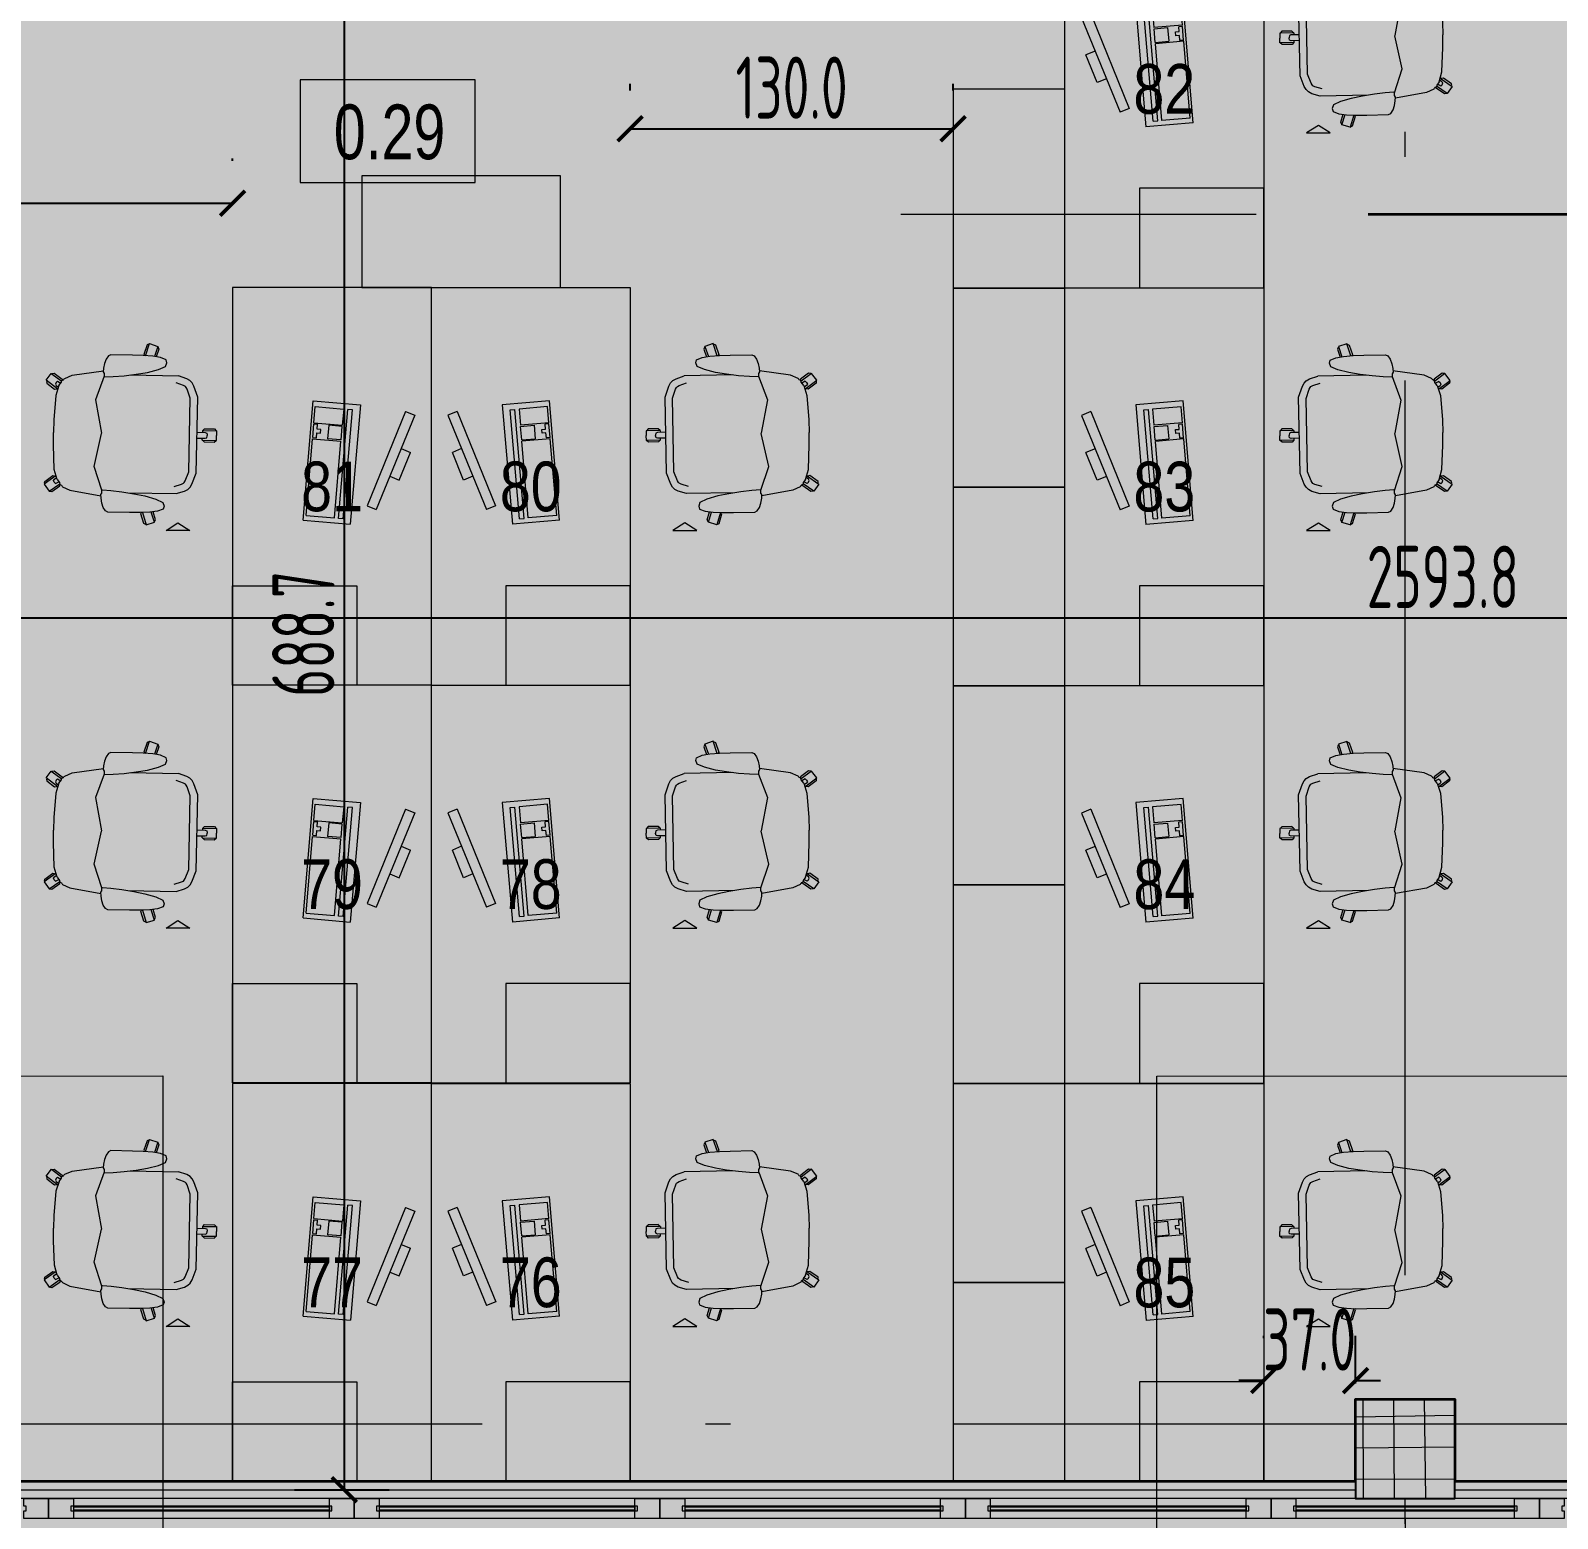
# Model space of a CAD drawing. Extents: x 6529560 to 6558080, y 5579316 to 5588131.
# Drawn here: x 6543835.77 to 6543841.91, y 5579604.15 to 5579610.13 of the extents above; entities that cross this region are included whole.
import ezdxf
from ezdxf.enums import TextEntityAlignment as Align

# ---------------------------------------------------------------- set-up
doc = ezdxf.new("R2010")
doc.units = 0
doc.header["$MEASUREMENT"] = 0
doc.header["$PDSIZE"] = -5
doc.linetypes.add('ACAD_ISO10W100', pattern=[18, 12, -3, 0, -3])
doc.linetypes.add('GR_SOLID', pattern=[0])
doc.layers.get('0').update_dxf_attribs({"color": 2, "linetype": 'CONTINUOUS', "lineweight": 5})
doc.layers.get('Defpoints').update_dxf_attribs({"linetype": 'CONTINUOUS'})
for name, color, linetype, lineweight in [('arch_drzwi i okna', 4, 'CONTINUOUS', 15), ('arch_drzwi i okna_znaczniki', 130, 'CONTINUOUS', 9), ('arch_fundamenty na rzucie', 3, 'CONTINUOUS', 15), ('arch_meble', 5, 'GR_SOLID', 13), ('arch_opisy', 20, 'CONTINUOUS', 13), ('arch_osie', 181, 'CONTINUOUS', 5), ('arch_powierzchnia', 6, 'CONTINUOUS', 35), ('arch_sciany dzialowe cienkie na hali', 52, 'CONTINUOUS', 15), ('arch_slupy wypelnienie', 9, 'CONTINUOUS', 13), ('arch_słupy', 8, 'CONTINUOUS', 25), ('arch_wymiary', 2, 'CONTINUOUS', 13), ('AUSSENMASSE_N3', 7, 'GR_SOLID', 18), ('Szatnia ver poz', 2, 'CONTINUOUS', 5)]:
    doc.layers.add(name, color=color, linetype=linetype, lineweight=lineweight)
doc.styles.add('ISO8', font='iso8.shx', dxfattribs={"width": 0.7})
doc.styles.add('ROMANS', font='romans.shx', dxfattribs={"width": 0.8})
doc.styles.get("Standard").update_dxf_attribs({"font": 'arial.ttf', "width": 0.75})
doc.dimstyles.new('biura', dxfattribs={"dimtxt": 0.25, "dimasz": 0.1, "dimexe": 0.18, "dimexo": 0.0625, "dimgap": 0.04, "dimtad": 1, "dimdec": 1, "dimlfac": 100, "dimzin": 0, "dimdsep": 46, "dimtxsty": 'ISO8', "dimblk": 'ARCHTICK', "dimcen": 0.09, "dimadec": 0, "dimazin": 0, "dimtfac": 1, "dimtdec": 1, "dimtix": 1, "dimtofl": 0, "dimtmove": 0, "dimatfit": 3, "dimldrblk": 'ARCHTICK', "dimfxl": 0.2, "dimfxlon": 1, "dimtolj": 1, "dimtzin": 0, "dimarcsym": 0})
doc.dimstyles.new('D-GB-50', dxfattribs={"dimscale": 50, "dimtxt": 2.5, "dimasz": 2.5, "dimexe": 1, "dimexo": 2, "dimtad": 1, "dimdec": 0, "dimtxsty": 'ROMANS', "dimblk": 'OBLIQUE', "dimcen": 2.5, "dimdle": 1, "dimclrd": 256, "dimclre": 256, "dimclrt": 2, "dimadec": 0, "dimazin": 0, "dimtfac": 1, "dimtdec": 0, "dimtix": 1, "dimtmove": 2, "dimatfit": 3, "dimfxl": 1, "dimarcsym": 0})

# ---------------------------------------------------------------- blocks, each defined once
blk = doc.blocks.new('_ArchTick')
at = {"color": 0, "linetype": 'ByBlock', "const_width": 0.15}
blk.add_lwpolyline([(-0.5, -0.5), (0.5, 0.5)], dxfattribs=at)
blk = doc.blocks.new('*D310')
at = {"layer": 'arch_wymiary', "color": 0, "lineweight": -2, "transparency": 16777216}
for p, q in [((6543827.192875235, 5579607.970471005), (6543827.192875235, 5579607.590605515)), ((6543827.192875235, 5579607.770605515), (6543853.130964991, 5579607.770605515)), ((6543853.130964991, 5579607.659708121), (6543853.130964991, 5579607.590605515))]:
    blk.add_line(p, q, dxfattribs=at)
at = {"layer": 'Defpoints', "color": 0, "transparency": 16777216}
for p in [(6543827.192875235, 5579608.975338637, -0.0368538669921055), (6543853.130964991, 5579608.941026988, 7.30224248731832), (6543853.130964991, 5579607.770605515)]:
    blk.add_point(p, dxfattribs=at)
at = {"layer": 'arch_wymiary', "color": 0, "lineweight": -2, "transparency": 16777216, "xscale": 0.1, "yscale": 0.1, "zscale": 0.1, "rotation": 180}
blk.add_blockref('_ArchTick', (6543827.192875235, 5579607.770605515), dxfattribs=at)
at = {"layer": 'arch_wymiary', "color": 0, "lineweight": -2, "transparency": 16777216, "xscale": 0.1, "yscale": 0.1, "zscale": 0.1}
blk.add_blockref('_ArchTick', (6543853.130964991, 5579607.770605515), dxfattribs=at)
at = {"layer": 'arch_wymiary', "color": 0, "transparency": 16777216, "insert": (6543841.451026011, 5579607.935605515), "char_height": 0.25, "attachment_point": 5, "style": 'ISO8'}
blk.add_mtext('\\A1;2593.8', dxfattribs=at)
blk = doc.blocks.new('*D428')
at = {"layer": 'arch_wymiary', "color": 0, "lineweight": -2, "transparency": 16777216}
for p, q in [((6543839.529701873, 5579602.167649211), (6543839.529701873, 5579601.78764921)), ((6543840.759701859, 5579602.167649211), (6543840.759701859, 5579601.78764921)), ((6543839.529701873, 5579601.967649211), (6543840.759701859, 5579601.967649211))]:
    blk.add_line(p, q, dxfattribs=at)
at = {"layer": 'Defpoints', "color": 0, "transparency": 16777216}
for p in [(6543840.759701859, 5579604.18763976), (6543839.529701873, 5579604.147639139), (6543840.759701859, 5579601.967649211)]:
    blk.add_point(p, dxfattribs=at)
at = {"layer": 'arch_wymiary', "color": 0, "lineweight": -2, "transparency": 16777216, "xscale": 0.1, "yscale": 0.1, "zscale": 0.1, "rotation": 180}
blk.add_blockref('_ArchTick', (6543839.529701873, 5579601.967649211), dxfattribs=at)
at = {"layer": 'arch_wymiary', "color": 0, "lineweight": -2, "transparency": 16777216, "xscale": 0.1, "yscale": 0.1, "zscale": 0.1}
blk.add_blockref('_ArchTick', (6543840.759701859, 5579601.967649211), dxfattribs=at)
at = {"layer": 'arch_wymiary', "color": 0, "transparency": 16777216, "insert": (6543840.144701866, 5579602.132649211), "char_height": 0.25, "attachment_point": 5, "style": 'ISO8'}
blk.add_mtext('\\A1;123.0', dxfattribs=at)
blk = doc.blocks.new('*D429')
at = {"layer": 'arch_wymiary', "color": 0, "lineweight": -2, "transparency": 16777216}
for p, q in [((6543840.759701859, 5579602.167649211), (6543840.759701859, 5579601.78764921)), ((6543841.839701989, 5579602.167649211), (6543841.839701989, 5579601.78764921)), ((6543840.759701859, 5579601.967649211), (6543841.839701989, 5579601.967649211))]:
    blk.add_line(p, q, dxfattribs=at)
at = {"layer": 'Defpoints', "color": 0, "transparency": 16777216}
for p in [(6543840.759701859, 5579604.18763976), (6543841.839701989, 5579604.147639758), (6543841.839701989, 5579601.967649211)]:
    blk.add_point(p, dxfattribs=at)
at = {"layer": 'arch_wymiary', "color": 0, "lineweight": -2, "transparency": 16777216, "xscale": 0.1, "yscale": 0.1, "zscale": 0.1, "rotation": 180}
blk.add_blockref('_ArchTick', (6543840.759701859, 5579601.967649211), dxfattribs=at)
at = {"layer": 'arch_wymiary', "color": 0, "lineweight": -2, "transparency": 16777216, "xscale": 0.1, "yscale": 0.1, "zscale": 0.1}
blk.add_blockref('_ArchTick', (6543841.839701989, 5579601.967649211), dxfattribs=at)
at = {"layer": 'arch_wymiary', "color": 0, "transparency": 16777216, "insert": (6543841.299701925, 5579602.132649211), "char_height": 0.25, "attachment_point": 5, "style": 'ISO8'}
blk.add_mtext('\\A1;108.0', dxfattribs=at)
blk = doc.blocks.new('_OBLIQUE')
at = {"color": 0, "linetype": 'ByBlock', "lineweight": -2}
blk.add_line((-0.5, -0.5), (0.5, 0.5), dxfattribs=at)
blk = doc.blocks.new('biurko dostawka')
at = {"layer": 'arch_meble', "color": 0}
for p, q in [((6555863.256439447, 5577522.728014947, 7.302242487318267), (6555703.256470323, 5577522.728014947, 7.302242487318267)), ((6555703.256470323, 5577522.728014947, 7.302242487318267), (6555703.256470442, 5577442.728014946, 7.302242487318267)), ((6555863.256439447, 5577522.728014947, 7.302242487318267), (6555863.256439447, 5577442.728028178, 7.302242487318267)), ((6555753.107601405, 5577512.351674795, 7.302242487318267), (6555754.618423462, 5577516.055377961, 7.302242487318267)), ((6555754.618423462, 5577516.055377961, 7.302242487318267), (6555792.600824475, 5577500.561519265, 7.302242487318267)), ((6555768.050377608, 5577510.576187729, 7.302242487318267), (6555769.561199666, 5577514.279890776, 7.302242487318267)), ((6555780.679692626, 5577509.744412422, 7.302242487318267), (6555769.561199666, 5577514.279890776, 7.302242487318267)), ((6555753.107601405, 5577512.351674795, 7.302242487318267), (6555791.090002299, 5577496.8578161, 7.302242487318267)), ((6555779.168870449, 5577506.040709257, 7.302242487318267), (6555780.679692626, 5577509.744412422, 7.302242487318267)), ((6555791.090002299, 5577496.8578161, 7.302242487318267), (6555792.600824475, 5577500.561519265, 7.302242487318267)), ((6555748.804199457, 5577475.201965809, 7.302242487318267), (6555750.415761829, 5577494.183677197, 7.302242487318267)), ((6555750.415761829, 5577494.183677197, 7.302242487318267), (6555798.502763987, 5577490.101052642, 7.302242487318267)), ((6555752.412526011, 5577490.987400413, 7.302242487318267), (6555752.2543391, 5577489.124203323, 7.302242487318267)), ((6555796.096611977, 5577485.401959657, 7.302242487318267), (6555752.2543391, 5577489.124203323, 7.302242487318267)), ((6555796.254798889, 5577487.265156746, 7.302242487318267), (6555752.412526011, 5577490.987400413, 7.302242487318267)), ((6555796.891201615, 5577471.119341254, 7.302242487318267), (6555798.502763987, 5577490.101052642, 7.302242487318267)), ((6555751.140694499, 5577476.007193089, 7.302242487318267), (6555752.111227154, 5577487.438567638, 7.302242487318267)), ((6555752.111227154, 5577487.438567638, 7.302242487318267), (6555758.587926507, 5577486.88869071, 7.302242487318267)), ((6555757.617393851, 5577475.457316279, 7.302242487318267), (6555758.587926507, 5577486.88869071, 7.302242487318267)), ((6555759.086134314, 5577486.846392631, 7.302242487318267), (6555758.62318027, 5577481.393509865, 7.302242487318267)), ((6555764.566418409, 5577486.381112098, 7.302242487318267), (6555759.086134314, 5577486.846392631, 7.302242487318267)), ((6555764.094093323, 5577474.907439231, 7.302242487318267), (6555765.064625979, 5577486.338813781, 7.302242487318267)), ((6555764.566418409, 5577486.381112098, 7.302242487318267), (6555764.103464365, 5577480.928229332, 7.302242487318267)), ((6555795.953500152, 5577483.716323853, 7.302242487318267), (6555765.064625979, 5577486.338813781, 7.302242487318267)), ((6555794.982967377, 5577472.284949421, 7.302242487318267), (6555795.953500152, 5577483.716323853, 7.302242487318267)), ((6555796.254798889, 5577487.265156746, 7.302242487318267), (6555796.096611977, 5577485.401959657, 7.302242487318267)), ((6555758.115601539, 5577475.415018081, 7.302242487318267), (6555758.242496253, 5577476.909641027, 7.302242487318267)), ((6555760.235326886, 5577476.740448117, 7.302242487318267), (6555758.242496253, 5577476.909641027, 7.302242487318267)), ((6555758.62318027, 5577481.393509865, 7.302242487318267), (6555764.103464365, 5577480.928229332, 7.302242487318267)), ((6555760.362221479, 5577478.235071182, 7.302242487318267), (6555760.235326886, 5577476.740448117, 7.302242487318267)), ((6555761.856844425, 5577478.108176351, 7.302242487318267), (6555760.362221479, 5577478.235071182, 7.302242487318267)), ((6555761.729949832, 5577476.613553405, 7.302242487318267), (6555761.856844425, 5577478.108176351, 7.302242487318267)), ((6555763.722780347, 5577476.444360495, 7.302242487318267), (6555761.729949832, 5577476.613553405, 7.302242487318267)), ((6555763.595885754, 5577474.949737548, 7.302242487318267), (6555763.722780347, 5577476.444360495, 7.302242487318267)), ((6555796.891201615, 5577471.119341254, 7.302242487318267), (6555748.804199457, 5577475.201965809, 7.302242487318267)), ((6555757.617393851, 5577475.457316279, 7.302242487318267), (6555751.140694499, 5577476.007193089, 7.302242487318267)), ((6555763.595885754, 5577474.949737548, 7.302242487318267), (6555758.115601539, 5577475.415018081, 7.302242487318267)), ((6555794.982967377, 5577472.284949421, 7.302242487318267), (6555764.094093323, 5577474.907439231, 7.302242487318267)), ((6555703.256470442, 5577442.728014946, 7.302242487318267), (6555863.256439447, 5577442.728028178, 7.302242487318267)), ((6555760.018493534, 5577431.441066742, 7.302242487318267), (6555760.097313404, 5577435.440290094, 7.302242487318267)), ((6555760.097313404, 5577435.440290094, 7.302242487318267), (6555760.841556311, 5577436.155763627, 7.302242487318267)), ((6555760.731602669, 5577430.576847076, 7.302242487318267), (6555760.843980074, 5577436.278739691, 7.302242487318267)), ((6555760.843980074, 5577436.278739691, 7.302242487318267), (6555762.788203359, 5577436.240421295, 7.302242487318267)), ((6555764.732426524, 5577436.202103018, 7.302242487318267), (6555762.788203359, 5577436.240421295, 7.302242487318267)), ((6555764.620049119, 5577430.500210286, 7.302242487318267), (6555764.732426524, 5577436.202103018, 7.302242487318267)), ((6555765.445476533, 5577435.334884047, 7.302242487318267), (6555764.73000288, 5577436.079126835, 7.302242487318267)), ((6555765.366656542, 5577431.335660697, 7.302242487318267), (6555765.445476533, 5577435.334884047, 7.302242487318267)), ((6555742.886647582, 5577427.151816725, 7.302242487318267), (6555741.622958779, 5577426.469585181, 7.302242487318267)), ((6555747.288681507, 5577428.683371902, 7.302242487318267), (6555742.886647582, 5577427.151816725, 7.302242487318267)), ((6555777.977923274, 5577428.078523277, 7.302242487318267), (6555747.288681507, 5577428.683371902, 7.302242487318267)), ((6555760.733967185, 5577430.696823835, 7.302242487318267), (6555760.018493534, 5577431.441066742, 7.302242487318267)), ((6555760.731602669, 5577430.576847076, 7.302242487318267), (6555761.515450358, 5577430.561398386, 7.302242487318267)), ((6555761.472926974, 5577428.403817296, 7.302242487318267), (6555761.538800716, 5577431.746168256, 7.302242487318267)), ((6555761.538800716, 5577431.746168256, 7.302242487318267), (6555761.768364668, 5577432.330758214, 7.302242487318267)), ((6555761.768364668, 5577432.330758214, 7.302242487318267), (6555762.524120211, 5577432.513901471, 7.302242487318267)), ((6555762.524120211, 5577432.513901471, 7.302242487318267), (6555762.714684009, 5577432.510145784, 7.302242487318267)), ((6555762.905247807, 5577432.506389856, 7.302242487318267), (6555762.714684009, 5577432.510145784, 7.302242487318267)), ((6555763.653200268, 5577432.293610216, 7.302242487318267), (6555762.905247807, 5577432.506389856, 7.302242487318267)), ((6555763.859551668, 5577431.700428962, 7.302242487318267), (6555763.653200268, 5577432.293610216, 7.302242487318267)), ((6555763.793677925, 5577428.358078003, 7.302242487318267), (6555763.859551668, 5577431.700428962, 7.302242487318267)), ((6555764.620049119, 5577430.500210286, 7.302242487318267), (6555763.83620131, 5577430.515658975, 7.302242487318267)), ((6555764.622413635, 5577430.620187044, 7.302242487318267), (6555765.366656542, 5577431.335660697, 7.302242487318267)), ((6555782.316191912, 5577426.374706983, 7.302242487318267), (6555777.977923274, 5577428.078523277, 7.302242487318267)), ((6555738.406062841, 5577401.538263321, 7.302242487318267), (6555738.788750886, 5577420.955362558, 7.302242487318267)), ((6555739.902613043, 5577424.236050844, 7.302242487318267), (6555738.788750886, 5577420.955362558, 7.302242487318267)), ((6555740.690106392, 5577425.572792888, 7.302242487318267), (6555739.902613043, 5577424.236050844, 7.302242487318267)), ((6555741.622958779, 5577426.469585181, 7.302242487318267), (6555740.690106392, 5577425.572792888, 7.302242487318267)), ((6555742.636512637, 5577422.982747196, 7.302242487318267), (6555741.621616244, 5577419.993545532, 7.302242487318267)), ((6555743.059391499, 5577423.700569153, 7.302242487318267), (6555742.636512637, 5577422.982747196, 7.302242487318267)), ((6555743.402648211, 5577424.030557036, 7.302242487318267), (6555743.059391499, 5577423.700569153, 7.302242487318267)), ((6555744.09654963, 5577424.405175686, 7.302242487318267), (6555743.402648211, 5577424.030557036, 7.302242487318267)), ((6555747.765568971, 5577425.681700588, 7.302242487318267), (6555744.09654963, 5577424.405175686, 7.302242487318267)), ((6555777.383133412, 5577425.097973466, 7.302242487318267), (6555747.765568971, 5577425.681700588, 7.302242487318267)), ((6555780.999005317, 5577423.677871943, 7.302242487318267), (6555777.383133412, 5577425.097973466, 7.302242487318267)), ((6555781.677607058, 5577423.276202798, 7.302242487318267), (6555780.999005317, 5577423.677871943, 7.302242487318267)), ((6555782.007594943, 5577422.932946086, 7.302242487318267), (6555781.677607058, 5577423.276202798, 7.302242487318267)), ((6555782.401861549, 5577422.199019194, 7.302242487318267), (6555782.007594943, 5577422.932946086, 7.302242487318267)), ((6555783.552017808, 5577425.643213033, 7.302242487318267), (6555782.316191912, 5577426.374706983, 7.302242487318267)), ((6555783.298188329, 5577419.172149658, 7.302242487318267), (6555782.401861549, 5577422.199019194, 7.302242487318267)), ((6555784.448810101, 5577424.710360646, 7.302242487318267), (6555783.552017808, 5577425.643213033, 7.302242487318267)), ((6555785.183021188, 5577423.343627692, 7.302242487318267), (6555784.448810101, 5577424.710360646, 7.302242487318267)), ((6555786.166751623, 5577420.021598221, 7.302242487318267), (6555785.183021188, 5577423.343627692, 7.302242487318267)), ((6555797.960509419, 5577420.72796905, 7.302242487318267), (6555800.979925633, 5577425.518016219, 7.302242487318267)), ((6555800.979925752, 5577415.937922, 7.302242487318267), (6555797.960509419, 5577420.72796905, 7.302242487318267)), ((6555800.979925633, 5577425.518016219, 7.302242487318267), (6555800.979925752, 5577415.937922, 7.302242487318267)), ((6555732.385558248, 5577415.984572172, 7.302242487318267), (6555731.438417077, 5577413.753802537, 7.302242487318267)), ((6555733.582317233, 5577416.26504445, 7.302242487318267), (6555732.385558248, 5577415.984572172, 7.302242487318267)), ((6555735.019454598, 5577415.699615955, 7.302242487318267), (6555733.582317233, 5577416.26504445, 7.302242487318267)), ((6555736.258674502, 5577412.856645107, 7.302242487318267), (6555735.019454598, 5577415.699615955, 7.302242487318267)), ((6555785.784063697, 5577400.604499102, 7.302242487318267), (6555786.166751623, 5577420.021598221, 7.302242487318267)), ((6555788.375755072, 5577411.829479337, 7.302242487318267), (6555789.726032138, 5577414.621414185, 7.302242487318267)), ((6555789.726032138, 5577414.621414185, 7.302242487318267), (6555791.184332609, 5577415.129777074, 7.302242487318267)), ((6555791.184332609, 5577415.129777074, 7.302242487318267), (6555792.369111061, 5577414.802367449, 7.302242487318267)), ((6555792.369111061, 5577414.802367449, 7.302242487318267), (6555793.227619171, 5577412.536010504, 7.302242487318267)), ((6555725.773177146, 5577409.33157742, 7.302242487318267), (6555726.9195652, 5577412.638629913, 7.302242487318267)), ((6555730.654754162, 5577407.638057231, 7.302242487318267), (6555725.773177146, 5577409.33157742, 7.302242487318267)), ((6555725.888512492, 5577409.291565181, 7.302242487318267), (6555726.339186191, 5577408.362236022, 7.302242487318267)), ((6555726.9195652, 5577412.638629913, 7.302242487318267), (6555730.998227836, 5577411.224113226, 7.302242487318267)), ((6555726.998399258, 5577412.611289501, 7.302242487318267), (6555727.978583336, 5577413.085848808, 7.302242487318267)), ((6555727.978583336, 5577413.085848808, 7.302242487318267), (6555731.131872534, 5577411.992144942, 7.302242487318267)), ((6555730.891361593, 5577410.609971881, 7.302242487318267), (6555730.585049391, 5577406.740256428, 7.302242487318267)), ((6555731.438417077, 5577413.753802537, 7.302242487318267), (6555730.891361593, 5577410.609971881, 7.302242487318267)), ((6555737.356762051, 5577408.435148835, 7.302242487318267), (6555736.258674502, 5577412.856645107, 7.302242487318267)), ((6555738.110734105, 5577403.960423112, 7.302242487318267), (6555737.356762051, 5577408.435148835, 7.302242487318267)), ((6555787.104302764, 5577407.454683781, 7.302242487318267), (6555788.375755072, 5577411.829479337, 7.302242487318267)), ((6555793.227619171, 5577412.536010504, 7.302242487318267), (6555793.650375366, 5577409.373065949, 7.302242487318267)), ((6555796.658447266, 5577411.732249974, 7.302242487318267), (6555793.464512229, 5577410.763642431, 7.302242487318267)), ((6555797.69902134, 5577411.243650675, 7.302242487318267), (6555793.567790866, 5577409.990941048, 7.302242487318267)), ((6555793.650375366, 5577409.373065949, 7.302242487318267), (6555793.803974032, 5577405.49428606, 7.302242487318267)), ((6555797.619171142, 5577411.219437719, 7.302242487318267), (6555796.658447266, 5577411.732249974, 7.302242487318267)), ((6555798.71421349, 5577407.893995881, 7.302242487318267), (6555797.69902134, 5577411.243650675, 7.302242487318267)), ((6555726.339186191, 5577408.362236022, 7.302242487318267), (6555730.119092106, 5577407.051498532, 7.302242487318267)), ((6555730.119092106, 5577407.051498532, 7.302242487318267), (6555730.629270195, 5577407.298906922, 7.302242487318267)), ((6555730.433173417, 5577402.434413076, 7.302242487318267), (6555730.275328636, 5577393.765840291, 7.302242487318267)), ((6555730.585049391, 5577406.740256428, 7.302242487318267), (6555730.433173417, 5577402.434413076, 7.302242487318267)), ((6555738.706557631, 5577399.073733568, 7.302242487318267), (6555738.110734105, 5577403.960423112, 7.302242487318267)), ((6555785.386694074, 5577398.153723359, 7.302242487318267), (6555786.174601674, 5577403.013141155, 7.302242487318267)), ((6555786.174601674, 5577403.013141155, 7.302242487318267), (6555787.104302764, 5577407.454683781, 7.302242487318267)), ((6555793.769698858, 5577406.394136191, 7.302242487318267), (6555798.71421349, 5577407.893995881, 7.302242487318267)), ((6555794.281833172, 5577405.786926747, 7.302242487318267), (6555793.781799793, 5577406.054245233, 7.302242487318267)), ((6555793.803974032, 5577405.49428606, 7.302242487318267), (6555793.786071896, 5577401.18580234, 7.302242487318267)), ((6555798.110449791, 5577406.947709322, 7.302242487318267), (6555794.281833172, 5577405.786926747, 7.302242487318267)), ((6555798.597391128, 5577407.858559131, 7.302242487318267), (6555798.110449791, 5577406.947709322, 7.302242487318267)), ((6555739.073944807, 5577394.67464006, 7.302242487318267), (6555738.706557631, 5577399.073733568, 7.302242487318267)), ((6555784.846257449, 5577393.772521973, 7.302242487318267), (6555785.386694074, 5577398.153723359, 7.302242487318267)), ((6555793.786071896, 5577401.18580234, 7.302242487318267), (6555793.602232098, 5577392.517741919, 7.302242487318267)), ((6555730.275328636, 5577393.765840291, 7.302242487318267), (6555730.711929083, 5577392.777045131, 7.302242487318267)), ((6555730.711929083, 5577392.777045131, 7.302242487318267), (6555732.057831287, 5577391.845343113, 7.302242487318267)), ((6555732.057831287, 5577391.845343113, 7.302242487318267), (6555733.81440866, 5577391.19760406, 7.302242487318267)), ((6555733.81440866, 5577391.19760406, 7.302242487318267), (6555735.722765446, 5577390.790920973, 7.302242487318267)), ((6555735.722765446, 5577390.790920973, 7.302242487318267), (6555737.195685983, 5577390.670873761, 7.302242487318267)), ((6555738.498210788, 5577378.14977634, 7.302242487318267), (6555736.737079382, 5577390.708251477, 7.302242487318267)), ((6555737.195685983, 5577390.670873761, 7.302242487318267), (6555737.853594303, 5577391.014976501, 7.302242487318267)), ((6555737.853594303, 5577391.014976501, 7.302242487318267), (6555738.827469468, 5577391.049793123, 7.302242487318267)), ((6555738.827469468, 5577391.049793123, 7.302242487318267), (6555738.958510398, 5577391.00370729, 7.302242487318267)), ((6555738.958510398, 5577391.00370729, 7.302242487318267), (6555739.191788554, 5577391.21464622, 7.302242487318267)), ((6555738.958510398, 5577391.00370729, 7.302242487318267), (6555748.466040969, 5577387.48217237, 7.302242487318267)), ((6555739.191788554, 5577391.21464622, 7.302242487318267), (6555739.073944807, 5577394.67464006, 7.302242487318267)), ((6555784.816959024, 5577390.099891544, 7.302242487318267), (6555775.178055167, 5577386.955710291, 7.302242487318267)), ((6555784.592173457, 5577390.319858312, 7.302242487318267), (6555784.846257449, 5577393.772521973, 7.302242487318267)), ((6555784.816959024, 5577390.099891544, 7.302242487318267), (6555784.592173457, 5577390.319858312, 7.302242487318267)), ((6555784.949714064, 5577390.140778184, 7.302242487318267), (6555784.816959024, 5577390.099891544, 7.302242487318267)), ((6555785.921461106, 5577390.067615747, 7.302242487318267), (6555784.949714064, 5577390.140778184, 7.302242487318267)), ((6555786.565299988, 5577389.697857142, 7.302242487318267), (6555785.921461106, 5577390.067615747, 7.302242487318267)), ((6555789.964705944, 5577390.090948224, 7.302242487318267), (6555788.041806817, 5577389.759774566, 7.302242487318267)), ((6555791.745441556, 5577390.668971061, 7.302242487318267), (6555789.964705944, 5577390.090948224, 7.302242487318267)), ((6555793.127009749, 5577391.546917676, 7.302242487318267), (6555791.745441556, 5577390.668971061, 7.302242487318267)), ((6555793.602232098, 5577392.517741919, 7.302242487318267), (6555793.127009749, 5577391.546917676, 7.302242487318267)), ((6555748.466040969, 5577387.48217237, 7.302242487318267), (6555761.814898968, 5577389.931609035, 7.302242487318267)), ((6555775.178055167, 5577386.955710291, 7.302242487318267), (6555761.936076999, 5577389.929220677, 7.302242487318267)), ((6555784.770426273, 5577377.237805724, 7.302242487318267), (6555787.025023222, 5577389.717135668, 7.302242487318267)), ((6555788.041806817, 5577389.759774566, 7.302242487318267), (6555786.565299988, 5577389.697857142, 7.302242487318267)), ((6555739.783485174, 5577375.156869054, 7.302242487318267), (6555738.498210788, 5577378.14977634, 7.302242487318267)), ((6555737.674343944, 5577370.907604456, 7.302242487318267), (6555740.08865273, 5577374.096649767, 7.302242487318267)), ((6555737.772797704, 5577369.762442112, 7.302242487318267), (6555740.934341192, 5577373.937894225, 7.302242487318267)), ((6555739.980832696, 5577374.943483472, 7.302242487318267), (6555739.783485174, 5577375.156869054, 7.302242487318267)), ((6555740.150515795, 5577374.799567341, 7.302242487318267), (6555739.980832696, 5577374.943483472, 7.302242487318267)), ((6555740.08865273, 5577374.096649767, 7.302242487318267), (6555740.608832478, 5577374.168152332, 7.302242487318267)), ((6555740.380776048, 5577374.709012389, 7.302242487318267), (6555740.150515795, 5577374.799567341, 7.302242487318267)), ((6555740.686546087, 5577373.983846426, 7.302242487318267), (6555740.380776048, 5577374.709012389, 7.302242487318267)), ((6555744.132690787, 5577372.363455295, 7.302242487318267), (6555740.563714623, 5577367.65003705, 7.302242487318267)), ((6555741.362830281, 5577373.858433365, 7.302242487318267), (6555740.686546087, 5577373.983846426, 7.302242487318267)), ((6555740.941405534, 5577372.299497366, 7.302242487318267), (6555741.696661115, 5577373.596405029, 7.302242487318267)), ((6555740.941405534, 5577372.299497366, 7.302242487318267), (6555741.417349816, 5577371.682999253, 7.302242487318267)), ((6555742.655464292, 5577372.843827605, 7.302242487318267), (6555741.362830281, 5577373.858433365, 7.302242487318267)), ((6555741.417349816, 5577371.682999253, 7.302242487318267), (6555742.136652232, 5577371.386767864, 7.302242487318267)), ((6555742.136652232, 5577371.386767864, 7.302242487318267), (6555742.665408254, 5577371.724414348, 7.302242487318267)), ((6555742.655464292, 5577372.843827605, 7.302242487318267), (6555746.623806595, 5577371.553380847, 7.302242487318267)), ((6555742.665408254, 5577371.724414348, 7.302242487318267), (6555743.342632889, 5577372.619158388, 7.302242487318267)), ((6555744.074559212, 5577371.081359626, 7.302242487318267), (6555743.933106541, 5577372.099871516, 7.302242487318267)), ((6555780.407334566, 5577372.099782825, 7.302242487318267), (6555776.391227364, 5577370.966700197, 7.302242487318267)), ((6555778.91232741, 5577371.677989602, 7.302242487318267), (6555782.292812466, 5577366.827605843, 7.302242487318267)), ((6555780.353290916, 5577370.981630564, 7.302242487318267), (6555779.711847186, 5577371.902364135, 7.302242487318267)), ((6555780.407334566, 5577372.099782825, 7.302242487318267), (6555781.738942504, 5577373.062667966, 7.302242487318267)), ((6555782.098614454, 5577371.488337517, 7.302242487318267), (6555781.395046473, 5577372.813996911, 7.302242487318267)), ((6555781.738942504, 5577373.062667966, 7.302242487318267), (6555782.419643163, 5577373.161336423, 7.302242487318267)), ((6555785.164795756, 5577368.828402042, 7.302242487318267), (6555782.170229792, 5577373.125183702, 7.302242487318267)), ((6555782.419643163, 5577373.161336423, 7.302242487318267), (6555782.753748893, 5577373.873891234, 7.302242487318267)), ((6555783.021516918, 5577373.250493884, 7.302242487318267), (6555782.504558444, 5577373.342437148, 7.302242487318267)), ((6555782.753748893, 5577373.873891234, 7.302242487318267), (6555782.987398505, 5577373.955303073, 7.302242487318267)), ((6555782.987398505, 5577373.955303073, 7.302242487318267), (6555783.162620545, 5577374.092421531, 7.302242487318267)), ((6555785.308295012, 5577369.968795776, 7.302242487318267), (6555783.021516918, 5577373.250493884, 7.302242487318267)), ((6555783.162620545, 5577374.092421531, 7.302242487318267), (6555783.368222594, 5577374.29786539, 7.302242487318267)), ((6555783.368222594, 5577374.29786539, 7.302242487318267), (6555784.770426273, 5577377.237805724, 7.302242487318267)), ((6555737.822491527, 5577369.828072906, 7.302242487318267), (6555737.674343944, 5577370.907604456, 7.302242487318267)), ((6555740.563714623, 5577367.65003705, 7.302242487318267), (6555737.772797704, 5577369.762442112, 7.302242487318267)), ((6555741.090930104, 5577367.810474396, 7.302242487318267), (6555741.660645605, 5577367.88946855, 7.302242487318267)), ((6555741.660645605, 5577367.88946855, 7.302242487318267), (6555744.074559212, 5577371.081359626, 7.302242487318267)), ((6555746.623806595, 5577371.553380847, 7.302242487318267), (6555756.411144852, 5577370.814378022, 7.302242487318267)), ((6555756.411144852, 5577370.814378022, 7.302242487318267), (6555761.495963454, 5577370.673824906, 7.302242487318267)), ((6555766.582371234, 5577370.613915086, 7.302242487318267), (6555761.495963454, 5577370.673824906, 7.302242487318267)), ((6555776.391227364, 5577370.966700197, 7.302242487318267), (6555766.582371234, 5577370.613915086, 7.302242487318267)), ((6555778.919896364, 5577370.394599319, 7.302242487318267), (6555779.101370931, 5577371.406746626, 7.302242487318267)), ((6555781.206167459, 5577367.11007297, 7.302242487318267), (6555778.919896364, 5577370.394599319, 7.302242487318267)), ((6555780.868332147, 5577370.623412251, 7.302242487318267), (6555780.353290916, 5577370.981630564, 7.302242487318267)), ((6555781.598748326, 5577370.89107132, 7.302242487318267), (6555780.868332147, 5577370.623412251, 7.302242487318267)), ((6555781.7723279, 5577367.008692146, 7.302242487318267), (6555781.206167459, 5577367.11007297, 7.302242487318267)), ((6555782.098614454, 5577371.488337517, 7.302242487318267), (6555781.598748326, 5577370.89107132, 7.302242487318267)), ((6555782.292812466, 5577366.827605843, 7.302242487318267), (6555785.164795756, 5577368.828402042, 7.302242487318267)), ((6555785.117726445, 5577368.895939827, 7.302242487318267), (6555785.308295012, 5577369.968795776, 7.302242487318267))]:
    blk.add_line(p, q, dxfattribs=at)
at = {"layer": 'arch_meble', "color": 0, "extrusion": (0, 0, -1)}
blk.add_line((6555746.256476282, 5577522.728052497, 7.302242487317471), (6555704.256476283, 5577522.728015184, 7.302242487317471), dxfattribs=at)
at = {"layer": 'arch_meble', "color": 0, "elevation": 7.302242487318267}
blk.add_lwpolyline([(6555863.256439447, 5577442.728028178), (6555823.256439447, 5577442.728028058), (6555823.256439447, 5577492.728028058), (6555863.256439447, 5577492.728028058)], close=True, dxfattribs=at)
blk = doc.blocks.new('*D1124')
at = {"layer": 'Defpoints', "color": 0, "transparency": 16777216}
for p in [(6543837.997973374, 5579611.150043644, 7.365466939927055), (6543836.299758724, 5579604.262644624), (6543837.02975092, 5579604.262644624)]:
    blk.add_point(p, dxfattribs=at)
at = {"layer": 'Szatnia ver poz', "color": 0, "lineweight": -2, "transparency": 16777216}
for p, q in [((6543836.908283172, 5579611.150043644), (6543836.849750921, 5579611.150043644)), ((6543837.02975092, 5579611.150043644), (6543837.02975092, 5579604.262644624)), ((6543836.829750921, 5579604.262644624), (6543837.20975092, 5579604.262644624))]:
    blk.add_line(p, q, dxfattribs=at)
at = {"layer": 'Szatnia ver poz', "color": 0, "lineweight": -2, "transparency": 16777216, "xscale": 0.1, "yscale": 0.1, "zscale": 0.1}
for p, rotation in [((6543837.02975092, 5579611.150043644), 90), ((6543837.02975092, 5579604.262644624), 270)]:
    blk.add_blockref('_ArchTick', p, dxfattribs=dict(at, rotation=rotation))
at = {"layer": 'Szatnia ver poz', "color": 0, "transparency": 16777216, "insert": (6543836.864750919, 5579607.706344131), "char_height": 0.25, "attachment_point": 5, "rotation": 90, "style": 'ISO8'}
blk.add_mtext('\\A1;688.7', dxfattribs=at)
blk = doc.blocks.new('*D1130')
at = {"layer": 'arch_wymiary', "color": 0, "lineweight": -2, "transparency": 16777216}
for p, q in [((6543838.180205467, 5579609.893016828), (6543838.180205467, 5579609.918740191)), ((6543839.480205467, 5579609.893016828), (6543839.480205467, 5579609.918740191)), ((6543838.180205467, 5579609.738740193), (6543839.480205467, 5579609.738740193))]:
    blk.add_line(p, q, dxfattribs=at)
at = {"layer": 'Defpoints', "color": 0, "transparency": 16777216}
for p in [(6543839.480205467, 5579609.738740193), (6543838.180205467, 5579609.428936106, 7.219064359809713), (6543839.480205467, 5579609.428936107, 7.219064359809714)]:
    blk.add_point(p, dxfattribs=at)
at = {"layer": 'arch_wymiary', "color": 0, "lineweight": -2, "transparency": 16777216, "xscale": 0.1, "yscale": 0.1, "zscale": 0.1, "rotation": 180}
blk.add_blockref('_ArchTick', (6543838.180205467, 5579609.738740193), dxfattribs=at)
at = {"layer": 'arch_wymiary', "color": 0, "lineweight": -2, "transparency": 16777216, "xscale": 0.1, "yscale": 0.1, "zscale": 0.1}
blk.add_blockref('_ArchTick', (6543839.480205467, 5579609.738740193), dxfattribs=at)
at = {"layer": 'arch_wymiary', "color": 0, "transparency": 16777216, "insert": (6543838.830205467, 5579609.903740191), "char_height": 0.25, "attachment_point": 5, "style": 'ISO8'}
blk.add_mtext('\\A1;130.0', dxfattribs=at)
blk = doc.blocks.new('*D1133')
at = {"layer": 'arch_wymiary', "color": 0, "lineweight": -2, "transparency": 16777216}
for p, q in [((6543834.380325052, 5579609.608881481), (6543834.380325052, 5579609.618876162)), ((6543836.580325053, 5579609.608881481), (6543836.580325053, 5579609.618876162)), ((6543834.380325052, 5579609.438876162), (6543836.580325053, 5579609.438876162))]:
    blk.add_line(p, q, dxfattribs=at)
at = {"layer": 'Defpoints', "color": 0, "transparency": 16777216}
for p in [(6543834.380325052, 5579609.428936116, 7.219064359809713), (6543836.580325053, 5579609.438876162), (6543836.580325053, 5579609.428936116, 7.219064359809713)]:
    blk.add_point(p, dxfattribs=at)
at = {"layer": 'arch_wymiary', "color": 0, "lineweight": -2, "transparency": 16777216, "xscale": 0.1, "yscale": 0.1, "zscale": 0.1, "rotation": 180}
blk.add_blockref('_ArchTick', (6543834.380325052, 5579609.438876162), dxfattribs=at)
at = {"layer": 'arch_wymiary', "color": 0, "lineweight": -2, "transparency": 16777216, "xscale": 0.1, "yscale": 0.1, "zscale": 0.1}
blk.add_blockref('_ArchTick', (6543836.580325053, 5579609.438876162), dxfattribs=at)
at = {"layer": 'arch_wymiary', "color": 0, "transparency": 16777216, "insert": (6543835.480325052, 5579609.603876162), "char_height": 0.25, "attachment_point": 5, "style": 'ISO8'}
blk.add_mtext('\\A1;220.0', dxfattribs=at)
blk = doc.blocks.new('*D1137')
at = {"layer": 'arch_wymiary', "color": 0, "lineweight": -2, "transparency": 16777216}
for p, q in [((6543840.730145543, 5579604.872754989), (6543840.730145543, 5579604.882511709)), ((6543841.099691591, 5579604.690137478), (6543841.099691591, 5579604.882511709)), ((6543840.730145543, 5579604.70251171), (6543840.630145544, 5579604.70251171)), ((6543841.099691591, 5579604.70251171), (6543841.199691589, 5579604.70251171))]:
    blk.add_line(p, q, dxfattribs=at)
at = {"layer": 'Defpoints', "color": 0, "transparency": 16777216}
for p in [(6543840.730145543, 5579604.70251171), (6543840.730145543, 5579604.697096913, 7.219064359809713), (6543841.099691591, 5579604.627637478)]:
    blk.add_point(p, dxfattribs=at)
at = {"layer": 'arch_wymiary', "color": 0, "lineweight": -2, "transparency": 16777216, "xscale": 0.1, "yscale": 0.1, "zscale": 0.1}
blk.add_blockref('_ArchTick', (6543840.730145543, 5579604.70251171), dxfattribs=at)
at = {"layer": 'arch_wymiary', "color": 0, "lineweight": -2, "transparency": 16777216, "xscale": 0.1, "yscale": 0.1, "zscale": 0.1, "rotation": 180}
blk.add_blockref('_ArchTick', (6543841.099691591, 5579604.70251171), dxfattribs=at)
at = {"layer": 'arch_wymiary', "color": 0, "transparency": 16777216, "insert": (6543840.914918567, 5579604.867511711), "char_height": 0.25, "attachment_point": 5, "style": 'ISO8'}
blk.add_mtext('\\A1;37.0', dxfattribs=at)

msp = doc.modelspace()

# ---------------------------------------------------------------- hatches: boundary and pattern name
at = {"layer": 'arch_slupy wypelnienie'}
h = msp.add_hatch(dxfattribs=at)
h.set_pattern_fill('ANSI37', color=256, angle=225)
h.set_pattern_definition([(270, (56.63013022299856, 97.5574786895886), (0.125, 0), []), (0, (56.63013022299856, 97.5574786895886), (0, 0.125), [])])
h.paths.add_polyline_path([(6543841.499691591, 5579604.627637478), (6543841.099691591, 5579604.627637478), (6543841.099691591, 5579604.227637477), (6543841.499691591, 5579604.227637477)])

# ---------------------------------------------------------------- linework, layer by layer
at = {"layer": 'arch_drzwi i okna'}
for p, q in [((6543836.96969227, 5579604.22764024), (6543835.939692268, 5579604.22764024)), ((6543838.199692268, 5579604.22764024), (6543837.169692269, 5579604.22764024)), ((6543839.429692268, 5579604.22764024), (6543838.399692268, 5579604.22764024)), ((6543840.65969227, 5579604.22764024), (6543839.62969227, 5579604.22764024)), ((6543841.739692386, 5579604.22764086), (6543840.859692257, 5579604.22764086)), ((6543835.939692268, 5579604.19764024), (6543835.939692268, 5579604.17764024)), ((6543836.96969227, 5579604.19764024), (6543836.96969227, 5579604.17764024)), ((6543837.169692269, 5579604.19764024), (6543837.169692269, 5579604.17764024)), ((6543838.199692268, 5579604.19764024), (6543838.199692268, 5579604.17764024)), ((6543838.399692268, 5579604.19764024), (6543838.399692268, 5579604.17764024)), ((6543839.429692268, 5579604.19764024), (6543839.429692268, 5579604.17764024)), ((6543839.62969227, 5579604.19764024), (6543839.62969227, 5579604.17764024)), ((6543840.65969227, 5579604.19764024), (6543840.65969227, 5579604.17764024)), ((6543840.859692257, 5579604.19764086), (6543840.859692257, 5579604.177640861)), ((6543841.739692386, 5579604.19764086), (6543841.739692386, 5579604.177640861)), ((6543836.96969227, 5579604.147640241), (6543835.939692268, 5579604.147640241)), ((6543838.199692268, 5579604.147640241), (6543837.169692269, 5579604.147640241)), ((6543839.429692268, 5579604.147640241), (6543838.399692268, 5579604.147640241)), ((6543840.65969227, 5579604.147640241), (6543839.62969227, 5579604.147640241)), ((6543841.739692386, 5579604.147640861), (6543840.859692257, 5579604.147640861))]:
    msp.add_line(p, q, dxfattribs=at)
for points in [[(6543835.739692529, 5579604.147640834), (6543835.739692529, 5579604.177640836), (6543835.749692531, 5579604.177640836), (6543835.749692531, 5579604.197640836), (6543835.739692529, 5579604.197640836), (6543835.739692529, 5579604.227640835), (6543835.839692531, 5579604.227640835), (6543835.839692531, 5579604.147640834), (6543835.739692529, 5579604.147640834)], [(6543835.939692268, 5579604.22764024), (6543835.939692268, 5579604.19764024), (6543835.929692269, 5579604.19764024), (6543835.929692269, 5579604.17764024), (6543835.939692268, 5579604.17764024), (6543835.939692268, 5579604.147640241), (6543835.83969227, 5579604.147640241), (6543835.83969227, 5579604.22764024), (6543835.939692268, 5579604.22764024)], [(6543836.96969227, 5579604.147640241), (6543836.96969227, 5579604.17764024), (6543836.97969227, 5579604.17764024), (6543836.97969227, 5579604.19764024), (6543836.96969227, 5579604.19764024), (6543836.96969227, 5579604.22764024), (6543837.069692269, 5579604.22764024), (6543837.069692269, 5579604.147640241), (6543836.96969227, 5579604.147640241)], [(6543837.169692269, 5579604.22764024), (6543837.169692269, 5579604.19764024), (6543837.159692269, 5579604.19764024), (6543837.159692269, 5579604.17764024), (6543837.169692269, 5579604.17764024), (6543837.169692269, 5579604.147640241), (6543837.069692269, 5579604.147640241), (6543837.069692269, 5579604.22764024), (6543837.169692269, 5579604.22764024)], [(6543838.199692268, 5579604.147640241), (6543838.199692268, 5579604.17764024), (6543838.20969227, 5579604.17764024), (6543838.20969227, 5579604.19764024), (6543838.199692268, 5579604.19764024), (6543838.199692268, 5579604.22764024), (6543838.29969227, 5579604.22764024), (6543838.29969227, 5579604.147640241), (6543838.199692268, 5579604.147640241)], [(6543838.399692268, 5579604.22764024), (6543838.399692268, 5579604.19764024), (6543838.389692268, 5579604.19764024), (6543838.389692268, 5579604.17764024), (6543838.399692268, 5579604.17764024), (6543838.399692268, 5579604.147640241), (6543838.29969227, 5579604.147640241), (6543838.29969227, 5579604.22764024), (6543838.399692268, 5579604.22764024)], [(6543839.429692268, 5579604.147640241), (6543839.429692268, 5579604.17764024), (6543839.439692268, 5579604.17764024), (6543839.439692268, 5579604.19764024), (6543839.429692268, 5579604.19764024), (6543839.429692268, 5579604.22764024), (6543839.52969227, 5579604.22764024), (6543839.52969227, 5579604.147640241), (6543839.429692268, 5579604.147640241)], [(6543839.62969227, 5579604.22764024), (6543839.62969227, 5579604.19764024), (6543839.619692269, 5579604.19764024), (6543839.619692269, 5579604.17764024), (6543839.62969227, 5579604.17764024), (6543839.62969227, 5579604.147640241), (6543839.52969227, 5579604.147640241), (6543839.52969227, 5579604.22764024), (6543839.62969227, 5579604.22764024)], [(6543840.65969227, 5579604.147640241), (6543840.65969227, 5579604.17764024), (6543840.669692269, 5579604.17764024), (6543840.669692269, 5579604.19764024), (6543840.65969227, 5579604.19764024), (6543840.65969227, 5579604.22764024), (6543840.759692268, 5579604.22764024), (6543840.759692268, 5579604.147640241), (6543840.65969227, 5579604.147640241)], [(6543840.859692257, 5579604.22764086), (6543840.859692257, 5579604.19764086), (6543840.849692258, 5579604.19764086), (6543840.849692258, 5579604.177640861), (6543840.859692257, 5579604.177640861), (6543840.859692257, 5579604.147640861), (6543840.759692256, 5579604.147640861), (6543840.759692256, 5579604.22764086), (6543840.859692257, 5579604.22764086)], [(6543841.739692386, 5579604.147640861), (6543841.739692386, 5579604.177640861), (6543841.749692387, 5579604.177640861), (6543841.749692387, 5579604.19764086), (6543841.739692386, 5579604.19764086), (6543841.739692386, 5579604.22764086), (6543841.839692386, 5579604.22764086), (6543841.839692386, 5579604.147640861), (6543841.739692386, 5579604.147640861)], [(6543841.939692124, 5579604.227640266), (6543841.939692124, 5579604.197640267), (6543841.929692125, 5579604.197640267), (6543841.929692125, 5579604.177640265), (6543841.939692124, 5579604.177640265), (6543841.939692124, 5579604.147640266), (6543841.839692126, 5579604.147640266), (6543841.839692126, 5579604.227640266), (6543841.939692124, 5579604.227640266)]]:
    msp.add_lwpolyline(points, dxfattribs=at)
for points in [[(6543835.929692269, 5579604.17764024), (6543836.97969227, 5579604.17764024), (6543836.97969227, 5579604.19764024), (6543835.929692269, 5579604.19764024)], [(6543835.939692268, 5579604.18264024), (6543836.96969227, 5579604.18264024), (6543836.96969227, 5579604.192640239), (6543835.939692268, 5579604.192640239)], [(6543837.159692269, 5579604.17764024), (6543838.20969227, 5579604.17764024), (6543838.20969227, 5579604.19764024), (6543837.159692269, 5579604.19764024)], [(6543837.169692269, 5579604.18264024), (6543838.199692268, 5579604.18264024), (6543838.199692268, 5579604.192640239), (6543837.169692269, 5579604.192640239)], [(6543838.389692268, 5579604.17764024), (6543839.439692268, 5579604.17764024), (6543839.439692268, 5579604.19764024), (6543838.389692268, 5579604.19764024)], [(6543838.399692268, 5579604.18264024), (6543839.429692268, 5579604.18264024), (6543839.429692268, 5579604.192640239), (6543838.399692268, 5579604.192640239)], [(6543839.619692269, 5579604.17764024), (6543840.669692269, 5579604.17764024), (6543840.669692269, 5579604.19764024), (6543839.619692269, 5579604.19764024)], [(6543839.62969227, 5579604.18264024), (6543840.65969227, 5579604.18264024), (6543840.65969227, 5579604.192640239), (6543839.62969227, 5579604.192640239)], [(6543840.849692258, 5579604.177640861), (6543841.749692387, 5579604.177640861), (6543841.749692387, 5579604.19764086), (6543840.849692258, 5579604.19764086)], [(6543840.859692257, 5579604.182640861), (6543841.739692386, 5579604.182640861), (6543841.739692386, 5579604.192640861), (6543840.859692257, 5579604.192640861)]]:
    msp.add_lwpolyline(points, close=True, dxfattribs=at)
at = {"layer": 'arch_drzwi i okna_znaczniki'}
msp.add_line((6543841.299691697, 5579604.147640859), (6543841.299691697, 5579603.603921591), dxfattribs=at)
at = {"layer": 'arch_fundamenty na rzucie', "extrusion": (-4.9482356e-09, -8.031561e-10, 1)}
for points in [[(6543836.299588734, 5579605.927740593), (6543836.299874582, 5579603.127740612), (6543834.299874597, 5579603.127536434), (6543834.299588744, 5579605.927536415)], [(6543842.299588738, 5579605.927739923), (6543842.299874584, 5579603.127739946), (6543840.299874594, 5579603.127535768), (6543840.299588739, 5579605.927535746)]]:
    msp.add_lwpolyline(points, close=True, dxfattribs=at)
at = {"layer": 'arch_meble'}
msp.add_line((6543840.700051973, 5579609.394022734, 7.219064359809714), (6543839.270051972, 5579609.394022734, 7.219064359809714), dxfattribs=at)
at = {"layer": 'arch_meble', "color": 0, "elevation": 7.219064359809714}
for points in [[(6543839.480205464, 5579609.097126816), (6543839.930205464, 5579609.097126816), (6543839.930205464, 5579609.897126816), (6543839.480205464, 5579609.897126816)], [(6543837.099720814, 5579609.549464313), (6543837.099720814, 5579609.099464313), (6543837.899720814, 5579609.099464313), (6543837.899720814, 5579609.549464313)], [(6543839.480205464, 5579608.297126816), (6543839.930205464, 5579608.297126816), (6543839.930205464, 5579609.097126816), (6543839.480205464, 5579609.097126816)], [(6543839.480205464, 5579607.497126817), (6543839.930205464, 5579607.497126817), (6543839.930205464, 5579608.297126816), (6543839.480205464, 5579608.297126816)], [(6543839.480205464, 5579606.697126816), (6543839.930205464, 5579606.697126816), (6543839.930205464, 5579607.497126817), (6543839.480205464, 5579607.497126817)], [(6543839.480205464, 5579605.897126818), (6543839.930205464, 5579605.897126818), (6543839.930205464, 5579606.697126816), (6543839.480205464, 5579606.697126816)], [(6543839.480205464, 5579605.097126817), (6543839.930205464, 5579605.097126817), (6543839.930205464, 5579605.897126818), (6543839.480205464, 5579605.897126818)], [(6543839.480205464, 5579604.297126817), (6543839.930205464, 5579604.297126817), (6543839.930205464, 5579605.097126817), (6543839.480205464, 5579605.097126817)]]:
    msp.add_lwpolyline(points, close=True, dxfattribs=at)
at = {"layer": 'arch_opisy'}
msp.add_lwpolyline([(6543836.852117071, 5579609.521669336), (6543837.555999902, 5579609.521669336), (6543837.555999902, 5579609.935079845), (6543836.852117071, 5579609.935079845)], close=True, dxfattribs=at)
at = {"layer": 'arch_osie', "linetype": 'ACAD_ISO10W100', "ltscale": 0.3, "extrusion": (-4.9483178e-09, -8.026501e-10, 1)}
for points in [[(6543841.29969094, 5579599.625784923), (6543841.299702926, 5579618.139590003)], [(6543740.4840854, 5579604.527648018), (6543858.104664291, 5579604.5276493)]]:
    msp.add_lwpolyline(points, dxfattribs=at)
at = {"layer": 'arch_powierzchnia'}
msp.add_line((6543842.450051973, 5579609.394022734, 7.219064359809714), (6543841.150051973, 5579609.394022734, 7.219064359809714), dxfattribs=at)
msp.add_lwpolyline([(6543845.928912183, 5579612.64774077), (6543840.678908602, 5579612.647740743), (6543837.953913606, 5579612.645491342), (6543837.953914313, 5579611.122687057), (6543827.592183255, 5579611.122646549), (6543827.592310665, 5579604.297651768), (6543829.099691822, 5579604.297651768), (6543829.099691822, 5579604.62763881), (6543829.499691822, 5579604.627645371), (6543829.499691822, 5579604.297651766), (6543835.099691924, 5579604.297651768), (6543835.100961167, 5579604.629163723), (6543835.499691925, 5579604.627637123), (6543835.499691925, 5579604.297651766), (6543841.099691924, 5579604.297651768), (6543841.099691591, 5579604.627645373), (6543841.499691591, 5579604.627637478), (6543841.499691591, 5579604.297651766), (6543847.099691923, 5579604.297651768)], dxfattribs=at)
at = {"layer": 'arch_sciany dzialowe cienkie na hali'}
for points in [[(6543835.499691925, 5579604.297651766), (6543841.099691591, 5579604.297651766), (6543841.099691591, 5579604.227637477), (6543835.499691925, 5579604.227637477)], [(6543841.499691591, 5579604.297651766), (6543847.099691923, 5579604.297651766), (6543847.099691923, 5579604.227635651), (6543841.499691591, 5579604.227635651)]]:
    msp.add_lwpolyline(points, close=True, dxfattribs=at)
for points in [[(6543835.499691925, 5579604.262644621), (6543841.099691591, 5579604.262644621)], [(6543841.499691591, 5579604.262643709), (6543847.099691923, 5579604.262643709)]]:
    msp.add_lwpolyline(points, dxfattribs=at)
at = {"layer": 'arch_słupy'}
msp.add_lwpolyline([(6543841.499691591, 5579604.627637478), (6543841.099691591, 5579604.627637478), (6543841.099691591, 5579604.227637477), (6543841.499691591, 5579604.227637477)], close=True, dxfattribs=at)

# ---------------------------------------------------------------- block references
at = {"layer": 'arch_meble', "color": 0, "yscale": 0.00999925254474, "zscale": 0.00999925254474}
for p, xscale, rotation in [((6599610.98895541, 5645162.83085298, 7.146047393036088), -0.00999925254474, 89.9999995517688), ((6488066.322190909, 5645161.232152873, 7.146047393036088), 0.00999925254474, 269.9999997752803), ((6599608.439109533, 5645161.23149783, 7.146047393036088), -0.00999925254474, 89.9999995517688), ((6599610.988955536, 5645161.230972883, 7.146047393036088), -0.00999925254474, 89.9999995517688), ((6488066.322190896, 5645159.632272776, 7.146047393036088), 0.00999925254474, 269.9999997752803), ((6599608.439109521, 5645159.631617733, 7.146047393036088), -0.00999925254474, 89.9999995517688), ((6599610.988955523, 5645159.631092785, 7.146047393036088), -0.00999925254474, 89.9999995517688), ((6488066.322285123, 5645158.030220426, 7.146047393036088), 0.00999925254474, 269.9999997752803), ((6599608.439203748, 5645158.029565383, 7.146047393036088), -0.00999925254474, 89.9999995517688), ((6599610.98904975, 5645158.029040434, 7.146047393036088), -0.00999925254474, 89.9999995517688)]:
    msp.add_blockref('biurko dostawka', p, dxfattribs=dict(at, xscale=xscale, rotation=rotation))

# ---------------------------------------------------------------- texts
at = {"color": 1, "width": 0.8}
for s, p in [('82', (6543840.330081185, 5579609.898879408)), ('81', (6543836.980295201, 5579608.299524263)), ('80', (6543837.780235308, 5579608.299524258)), ('83', (6543840.330081311, 5579608.298999311)), ('79', (6543836.980295188, 5579606.699644167)), ('78', (6543837.780235296, 5579606.699644161)), ('84', (6543840.330081298, 5579606.699119213)), ('77', (6543836.980389415, 5579605.097591816)), ('76', (6543837.780329523, 5579605.097591811)), ('85', (6543840.330175526, 5579605.097066863))]:
    msp.add_text(s, height=0.2, dxfattribs=at).set_placement(p, align=Align.MIDDLE_CENTER)
at = {"layer": 'AUSSENMASSE_N3', "color": 7, "width": 0.75}
msp.add_text('0.29', height=0.22, dxfattribs=at).set_placement((6543836.987623307, 5579609.616003209))

# ---------------------------------------------------------------- dimensions: what is measured, and where the dimension line sits
at = {"layer": 'arch_wymiary'}
for base, p1, p2, override, picture, middle in [((6543839.480205467, 5579609.738740193), (6543838.180205467, 5579609.428936106, 7.219064359809713), (6543839.480205467, 5579609.428936107, 7.219064359809714), {"dimarcsym": 2}, '*D1130', (6543838.830205467, 5579609.903740191)), ((6543836.580325053, 5579609.438876162), (6543834.380325052, 5579609.428936116, 7.219064359809713), (6543836.580325053, 5579609.428936116, 7.219064359809713), {"dimarcsym": 2}, '*D1133', (6543835.480325052, 5579609.603876162)), ((6543840.730145543, 5579604.70251171), (6543841.099691591, 5579604.627637478), (6543840.730145543, 5579604.697096913, 7.219064359809713), {"dimarcsym": 2}, '*D1137', (6543840.914918567, 5579604.867511711)), ((6543840.759701859, 5579601.967649211, 7.302244769838678), (6543839.529701873, 5579604.147639139, 0.0368523675685628), (6543840.759701859, 5579604.18763976, 0.0368523675685664), {"dimtmove": 1}, '*D428', (6543840.144701866, 5579602.132649211, 7.302244769838678)), ((6543841.839701989, 5579601.967649211, 7.302244769838678), (6543840.759701859, 5579604.18763976, 0.0368523675685664), (6543841.839701989, 5579604.147639758, 0.0368524062882854), {"dimtmove": 1}, '*D429', (6543841.299701925, 5579602.132649211, 7.302244769838678))]:
    dim = msp.add_linear_dim(base=base, p1=p1, p2=p2, dimstyle='biura', override=override, dxfattribs=at)
    dim.commit()
    dim.dimension.update_dxf_attribs({"geometry": picture, "text_midpoint": middle})
dim = msp.add_linear_dim(base=(6543853.130964991, 5579607.770605515, -7.365466881398933), p1=(6543827.192875235, 5579608.975338637, -7.402320748391039), p2=(6543853.130964991, 5579608.941026988, -0.0632243940806134), dimstyle='biura', dxfattribs=at)
dim.commit()
dim.dimension.update_dxf_attribs({"geometry": '*D310', "text_midpoint": (6543841.451026011, 5579607.770605515, -7.365466881398933), "dimtype": 160})
at = {"layer": 'Szatnia ver poz'}
dim = msp.add_linear_dim(base=(6543837.02975092, 5579604.262644624), p1=(6543837.99797337, 5579611.150043643, 7.365466939927055), p2=(6543836.29975872, 5579604.262644621), angle=90, dimstyle='biura', override={"dimarcsym": 2}, dxfattribs=at)
dim.commit()
dim.dimension.update_dxf_attribs({"geometry": '*D1124', "text_midpoint": (6543836.864750919, 5579607.706344131)})

# ---------------------------------------------------------------- leaders
at = {"color": 1}
for points in [[(6543807.932818373, 5579535.059473499, -14.42582530227222), (6543808.77015815, 5579536.559850283, -14.42582530227222), (6543816.345050599, 5579536.559850283, -14.42582530227222)], [(6543788.858376611, 5579497.696539732, -27.82502043707615), (6543789.695716388, 5579499.196916517, -27.82502043707615), (6543797.270608837, 5579499.196916517, -27.82502043707615)]]:
    msp.add_leader(points, dimstyle='D-GB-50', override={"dimclrd": 0}, dxfattribs=at)

doc.saveas('drawing.dxf')
